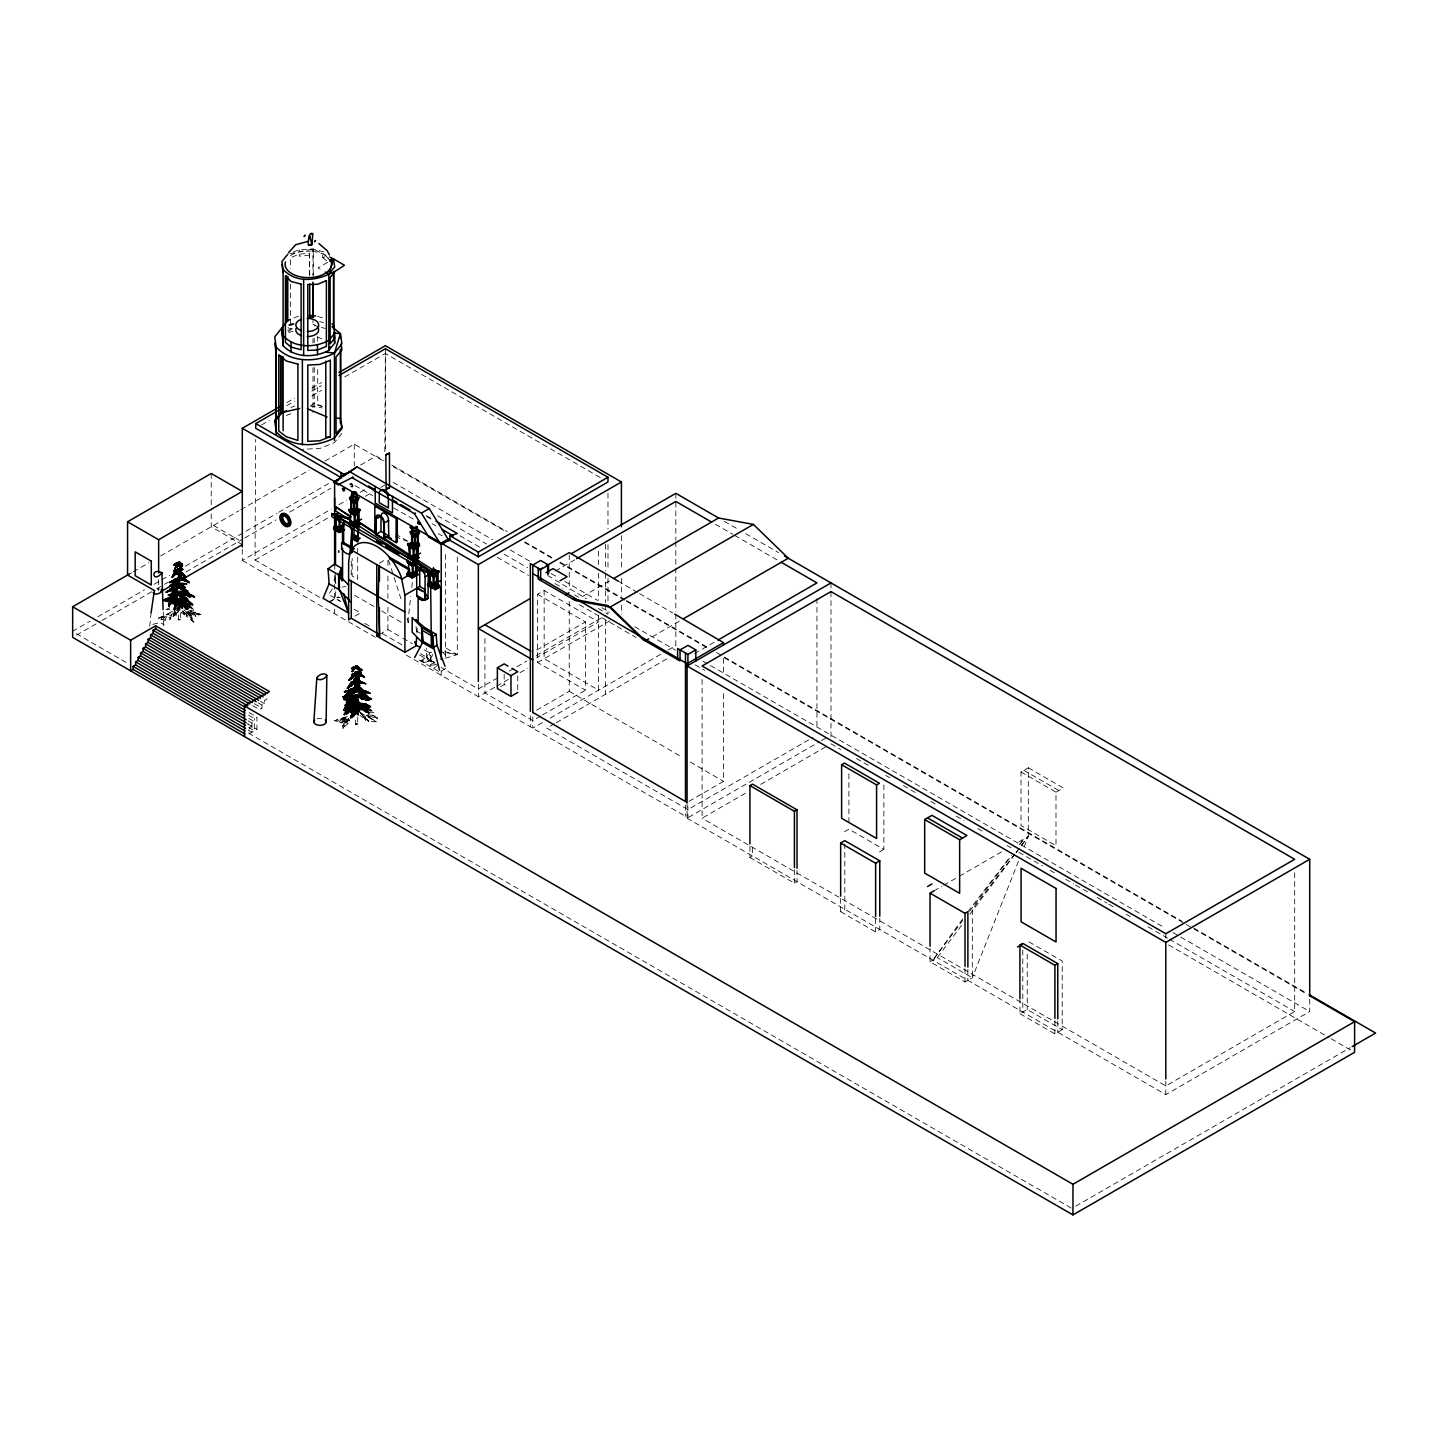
<?xml version="1.0" encoding="UTF-8"?>
<svg xmlns="http://www.w3.org/2000/svg" width="1448" height="1448" viewBox="0 0 1448 1448"><rect width="100%" height="100%" fill="white"/><g stroke="black" fill="none" stroke-linecap="round" stroke-linejoin="round"><path stroke-width="0.75" stroke-dasharray="5 3.75" d="M434.925 664.885L428.318 665.428L434.364 662.731L430.834 660.27L430.581 652.342M434.364 662.731L426.4 657.066L426.4 648.107M335.375 591.617L335.339 598.404L339.846 601.047M335.393 582.567L335.429 573.517M319.664 597.354L255.011 560.014L255.681 439.468M384.824 451.686L385.367 353.457L600.16 477.478M180.312 612.757L180.439 619.328L178.756 620.305L178.104 610.984M357.801 716.977L357.511 724.452L355.357 724.199L355.484 717.665M416.933 632.993L417.386 626.332M149.723 626.296L151.099 612.83M407.829 622.64L410.779 596.214M411.775 587.417L412.517 580.793M179.588 608.504L176.203 616.233L176.131 613.988L169.85 619.491L170.14 617.228L164.891 620.251L157.904 618.423L172.077 612.142L169.688 612.703M430.581 658.931L432.319 655.546L432.319 651.093M163.769 625.735L163.19 611.816M174.556 610.35L173.434 616.685L177.362 612.45M175.407 614.567L176.023 611.907L173.434 616.685L175.914 608.504M349.493 719.909L346.108 722.462L346.669 720.217L341.203 722.914L334.687 720.651L345.982 717.031L344.28 716.977M181.145 613.319L181.579 612.015L186.177 616.902L186.72 614.64L184.204 611.997M1018.433 861.361L972.314 977.78L965.02 981.979L930.032 961.798L930.032 948.512M1024.188 846.809L1028.315 836.419L1028.315 767.784L1021.021 772.001L1021.021 825.523L1055.99 845.722L1055.99 792.183L1021.021 772.001M173 616.739L175.298 611.11L170.321 615.69L157.904 618.423L169.036 614.115L167.027 614.187L172.366 611.237M169.85 619.491L172.294 613.88M164.891 620.251L166.611 616.504M347.176 716.525L343.61 718.48L347.176 717.828L342.959 728.416L348.425 718.787L348.932 722.462L342.959 728.416L342.669 726.063L344.986 721.43M346.108 722.462L348.154 718.823M177.923 619.816L180.439 619.328M355.357 724.199L357.946 723.71M341.203 722.914L343.357 719.276M332.226 589.01L328.66 594.531L340.751 601.517M443.034 652.939A9.303 5.412 -0.2 0 1 445.441 658.152L445.387 550.801M962.685 918.883L932.892 960.151L962.775 920.349M969.563 911.317L1011.663 855.261M1019.808 844.401L1023.881 838.971L1018.415 846.066M930.032 961.798L937.327 957.58L963.137 923.227M969.925 914.177L1014.74 854.501M1016.098 852.691L1028.315 836.419L1016.062 843.496M345.728 718.099L342.235 722.697L345.909 720.995M967.879 911.697L1010.215 856.709M1014.65 854.157L972.314 909.145L972.314 977.78L937.327 957.58M1016.025 852.383L1020.116 847.062M1021.492 845.288L1028.315 836.419M162.665 619.672L164.819 616.902M341.927 433.332L334.452 442.581L319.972 448.428L302.379 449.314M160.782 619.183L162.375 617.445M339.122 722.19L341.565 719.547M337.366 721.575L339.122 719.946M310.759 405.911L314.252 403.105L322.18 406.417M342.669 726.063L344.479 724.597M194.068 614.097L201 614.513L190.684 611.436L191.498 610.875M329.058 601.753L338.633 596.739M329.782 602.187L335.339 598.404A5.104 2.95 0 0 1 340.28 597.626M420.626 660.994L426.4 657.066M423.558 662.677L431.142 660.867L427.124 657.483L421.35 661.41L431.142 660.867L429.26 652.179M433.567 668.451L436.445 666.496M445.803 668.27L440.029 672.198L417.639 659.274M327.682 262.287L317.981 267.898L323.411 271.029M286.776 402.616L294.505 398.164M311.899 388.118L321.565 382.543M286.704 405.712L294.433 401.241M311.845 391.195L321.528 385.621M261.545 424.952L269.292 420.481M311.845 395.901L321.528 390.327M344.733 376.914L385.367 353.457M127.569 575.055L131.46 572.811M133.288 571.743L148.963 562.693M160.638 555.96L238.902 510.782M240.857 509.642L309.311 470.129M324.949 461.098L354.289 444.156L383.648 461.098M72.4 631.419L89.921 621.301M97.722 616.812L144.456 589.825M154.194 584.214L169.76 575.218M185.344 566.222L276.876 513.37M278.812 512.248L329.438 483.017M360.606 465.025L376.172 456.048L384.01 460.555M76.563 635.129L100.039 621.572M101.994 620.45L154.791 589.951M156.746 588.829L162.629 585.444M164.583 584.304L168.493 582.06M186.086 571.888L242.812 539.145M244.766 538.004L276.061 519.941M289.745 512.049L330.814 488.338M242.305 549.245L242.305 560.448L331.23 509.099M338.977 504.646L346.706 500.175M360.244 492.356L366.036 489.008M255.011 560.014L328.533 517.569M365.276 496.356L373.023 491.886M380.752 487.415L384.625 485.189M379.412 563.127L386.218 559.199M354.959 616.124L360.498 612.92L354.018 609.192M379.412 634.495L387.919 629.59L401.06 637.174M258.07 702.805L261.925 705.031L264.423 703.601L264.423 700.524L266.921 699.094L266.921 696.036M261.925 705.031L261.925 708.108L259.445 709.538L251.717 705.086M248.658 715.203L254.45 718.552L256.948 717.104L256.948 729.358L249.454 733.684L249.454 727.566L251.952 726.118L248.079 723.891M248.079 720.832L251.952 723.059L254.45 721.611L248.658 718.28M555.399 570.983L574.711 559.833M537.606 594.295L585.463 621.934L585.463 690.153L537.606 662.514L537.606 594.295L544.158 590.513L598.585 621.934L536.629 657.718M582.53 596.54L609.898 580.739M536.683 650.098L585.463 621.934M497.696 677.791L478.347 688.976L441.133 667.474M509.316 671.094L526.728 661.048M536.394 655.455L606.042 615.255M494.673 687.311L478.347 696.723L478.347 681.32M496.628 686.171L508.339 679.42M520.031 672.65L527.85 668.161M537.606 662.514L609.825 620.83M500.773 686.569L504.176 684.614L508.049 686.859M652.234 636.776L679.601 620.975M536.629 710.172L569.245 691.311L569.245 601.228M540.593 716.072L532.792 720.579L484.917 692.94L484.917 635.708M542.548 714.932L585.463 690.153M542.457 722.57L532.792 728.145L532.792 716.163M550.204 718.099L666.189 651.129M668.125 650.025L675.836 645.555M554.421 723.765L546.837 728.145L687.927 809.613L813.034 737.376M556.304 722.679L668.035 658.17M694.606 653.537L715.964 641.211M688.995 801.341L723.511 781.377L723.511 691.891M687.076 802.464L687.076 818.211L819.387 741.829M821.324 740.706L827.116 737.358M702.099 679.42L702.099 818.211L747.005 792.291M760.671 784.382L827.08 746.046M749.937 846.266L749.937 857.488L752.526 856.003L752.526 844.781M844.474 831.713L848.908 829.161L883.877 849.361L883.877 782.934M749.937 857.488L794.427 883.171L797.015 881.687L797.015 870.465M879.443 851.913L883.877 849.361M840.654 898.394L840.654 911.679L844.799 909.29L844.799 843.931M1055.99 792.183L1063.285 787.984L1028.315 767.784M933.942 890.9L941.761 886.393M943.716 885.253L957.4 877.361M959.354 876.221L1002.378 851.388M840.654 911.679L875.624 931.879L879.787 929.471L879.787 918.213M1019.935 998.197L1019.935 1013.69L1027.229 1009.491L1062.198 1029.673L1062.198 961.038L1027.229 940.856M1019.935 1013.69L1054.904 1033.89L1062.198 1029.673M1294.693 872.728L1294.693 1011.519L1165.803 1085.946L702.099 818.211M687.076 818.211L1165.803 1094.616L1309.716 1011.519L1309.716 998.088M1075.719 1206.184L1350.278 1047.664M152.818 624.378L160.04 622.459L163.932 624.703M167.135 609.029L169.959 607.671M293.455 251.97L299.157 249.671L312.967 248.984L325.547 252.368M309.709 275.156L309.401 253.165L299.157 254.196L290.414 257.726L290.414 268.749M328.424 258.215L322.723 253.509L322.723 257.635L325.547 256.495L330.397 260.495M293.908 318.035L299.157 315.917M288.369 325.185L292.514 323.519M293.908 323.357L287.772 325.836L294.071 324.515M287.772 330.416L293.455 328.117M288.387 331.375L290.433 330.56M290.957 407.485L294.759 405.947M286.306 415.558L292.514 413.042M343.991 720.398L346.543 719.403M345.982 717.031L334.687 720.651L347.049 718.679M445.387 658.243L457.297 654.605L457.297 556.123M288.695 332.388L293.057 331.375M289.872 253.816L312.967 248.984L326.035 255.301M157.361 589.209L159.588 588.938M342.054 587.092L345.891 586.567M165.742 609.699L169.85 609.228M309.709 255.138L299.446 256.187L299.157 254.196M368.914 712.887L374.815 712.525L370.272 709.81M313.275 275.247L313.275 250.957L299.446 251.662L299.157 249.671M310.469 405.983L322.252 407.938M193.435 612.251L194.955 612.341M190.684 611.436L201 614.513L190.159 612.812L191.806 615.979L184.602 612.214L185.525 614.079L182.394 611.128M364.751 717.629L365.892 720.163L360.534 712.814L368.86 721.502L376.082 721.774L366.742 715.312L368.498 715.475M188.855 610.368L195.245 611.11L190.448 606.549M438.853 651.546L457.297 654.605L443.722 646.767M444.5 651.709L457.297 654.605M190.322 613.59L193.869 622.097L186.72 614.64L187.082 617.138L193.869 622.097L186.919 612.052L193.037 614.242L187.86 611.219M369.095 716.235L377.602 718.317L372.046 714.389M312.352 251.011L323.248 253.943M317.637 316.478L323.574 318.071M319.266 326.814L312.967 325.13L312.967 320.533M321.366 327.393L325.547 328.515M321.89 406.345L317.691 405.223L317.691 367.756M319.61 321.492L323.574 322.741M288.043 327.737L291.645 329.112M395.232 536.556L407.304 541.299M366.199 715.203L368.769 716.253M317.166 336.877L323.121 339.357M374.815 716.344L371.665 715.041L377.602 718.317L367.647 714.063M365.892 720.163L360.534 712.814L376.082 721.774L366.742 715.312M724.38 521.352L737.919 529.172M745.666 533.66L778.59 552.647M715.421 524.285L732.833 534.348M734.769 535.47L777.377 560.068M1023.881 770.336L1058.85 790.536M391.829 465.079L507.234 531.706M524.828 541.86L552.213 557.679M560.05 562.186L624.595 599.454M626.55 600.594L708.706 648.016M716.525 652.541L722.389 655.926M724.344 657.048L1182.002 921.272M1193.731 928.041L1307.146 993.527M393.44 466.763L506.981 532.303M524.592 542.475L552.014 558.294M559.833 562.819L624.432 600.124M626.387 601.246L706.66 647.582M724.271 657.754L1184.301 923.353M1186.256 924.476L1192.12 927.878M1194.075 929.001L1307.616 994.559M393.168 482.365L492.664 539.796M510.221 549.932L529.733 561.191M551.181 573.589L557.028 576.974M564.847 581.462L598.006 600.612M702.986 661.229L1165.115 928.041M1172.934 932.548L1178.799 935.933M1180.754 937.073L1309.716 1011.519M547.67 575.435L586.404 598.784M601.897 607.726L609.644 612.196M634.803 626.731L675.474 650.188M437.531 515.723L486.51 543.995M504.139 554.186L527.651 567.761M555.073 583.598L562.91 588.123M574.675 594.911L578.585 597.173M598.187 608.468L607.979 614.133L607.979 605.174M695.167 664.831L704.832 670.406M830.989 743.801L840.763 749.449M856.42 758.481L870.121 766.39M885.778 775.422L889.687 777.685M903.371 785.594L917.073 793.504M930.774 801.414L936.639 804.798M956.205 816.093L964.042 820.618M977.726 828.528L983.608 831.912M1007.084 845.469L1010.994 847.732M1018.813 852.239L1042.307 865.795M1050.126 870.32L1055.99 873.705M1065.782 879.352L1073.601 883.877M1075.556 885L1089.258 892.909M1097.077 897.434L1106.869 903.081M1108.824 904.204L1114.688 907.588M1126.435 914.376L1130.345 916.638M1147.956 926.792L1153.821 930.195M1155.775 931.317L1167.522 938.105M1169.477 939.227L1294.693 1011.519M426.291 515.597L432.101 518.963M426.726 516.592L432.59 519.995M459.993 535.814L479.578 547.109M497.189 557.281L528.52 575.363M579.417 604.757L636.179 637.518M1168.627 944.929L1329.155 1037.619M1331.11 1038.741L1350.694 1050.035M432.101 523.669L435.975 525.896M355.013 485.605L372.607 495.596M393.729 507.958L415.178 520.176M438.237 533.66L442.274 535.814M395.612 534.185L407.359 540.955M354.579 595.291L373.964 606.495M381.711 610.966L404.969 624.396M416.59 631.111L420.481 633.337M213.471 525.461L238.721 540.032M242.305 544.683L211.227 526.746L211.227 508.99M424.264 649.736L429.875 652.976A9.303 5.412 -0.2 0 0 434.038 662.026M402.942 638.242L412.318 643.672M420.445 653.627L427.124 657.483M364.715 623.364L370.598 626.749M382.363 633.536L401.947 644.849M419.576 655.039L439.178 666.351M242.305 560.448L375.303 637.229M406.309 655.13L687.927 817.722L687.927 806.536M178.339 619.092L180.023 620.052M355.792 723.457L357.511 724.452M260.568 701.375L264.423 703.601M254.214 703.638L261.925 708.108M249.219 712.651L255.011 716M247.3 723.783L256.948 729.358M248.658 727.457L254.45 730.806L254.45 718.552M248.079 730.009L251.952 732.236L251.952 723.059M76.31 633.681L129.125 664.179M248.423 733.05L1071.828 1208.428M618.061 581.046L637.591 592.449M639.545 593.59L672.741 612.975M569.245 691.311L682.515 757.431M690.316 761.992L723.511 781.377M187.407 611.925L196.041 616.377L193.398 613.319M359.991 715.384L363.122 717.683M197.109 613.898L198.955 615.273M187.118 612.233L191.806 615.979M322.723 257.635L327.574 261.636M358.127 710.914L362.543 714.769L362.018 713.484M183.987 609.735L188.421 614.043M186.919 612.052L191.625 616.721M190.376 617.047L192.747 619.4M360.534 712.814L368.86 721.502L365.041 716.289M191.788 613.065L193.435 615.237M348.425 718.787L349.783 721.122M333.963 579.671L335.809 583.472L335.085 572.738M182.955 610.676L184.439 615.038M388.607 560.358L393.422 575.309M394.109 577.444L401.657 600.956M407.141 618.061L409.205 624.468M346.959 721.375L347.375 724.018M313.275 250.957L312.967 248.984L312.967 275.808M416.047 626.314L416.608 632.993M334.524 564.141L334.941 570.584M1165.803 933.725L1165.803 938.195M1165.803 1081.185L1165.803 1094.616M1057.764 1021.166L1057.764 1032.243M1054.904 1020.605L1054.904 1033.89M1027.229 954.141L1027.229 1009.491M1022.795 950.051L1022.795 1012.043M967.879 969.273L967.879 980.332M965.02 968.712L965.02 981.979M875.624 918.593L875.624 931.879M848.908 773.811L848.908 824.726M830.989 582.911L830.989 589.626M830.989 591.87L830.989 737.086M816.944 598.585L816.944 728.416M794.427 869.705L794.427 883.171M723.511 658.333L723.511 674.008M685.501 805.124L685.501 816.31M675.836 493.334L675.836 540.339M675.836 541.733L675.836 611.979M675.836 614.224L675.836 646.948M621.409 535.742L621.409 569.336M621.409 578.295L621.409 596.214M621.409 605.174L621.409 614.133M607.979 493.189L607.979 529.027M607.979 544.701L607.979 569.336M607.979 578.295L607.979 602.929M605.608 544.231L605.608 571.091M605.608 573.336L605.608 602.44M605.608 604.667L605.608 611.382M605.608 620.341L605.608 694.207M598.585 551.199L598.585 564.467M598.585 573.299L598.585 599.834M598.585 615.309L598.585 690.153L544.158 658.731L544.158 590.513M569.245 554.765L569.245 590.169M530.348 715.746L530.348 726.751M517.769 675.872L517.769 690.388M504.176 674.243L504.176 684.614M441.206 670.804L441.206 675.275M387.919 560.448L387.919 567.145M387.919 576.069L387.919 598.368M387.919 607.273L387.919 629.59M385.367 347.936L385.367 450.98M357.674 548.539L357.674 555.109M357.674 557.299L357.674 579.236L352.19 576.069L352.19 558.53M354.289 444.156L354.289 466.021M351.267 561.118L351.267 576.503M334.615 575.652L334.615 600.286M334.615 609.246L334.615 613.735M317.691 336.913L317.691 341.312M314.252 338.325L314.252 342.796M314.252 367.376L314.252 408.246M312.967 338.561L312.967 343.031M312.967 367.647L312.967 412.427M309.401 253.165L309.401 275.392M290.414 284.17L290.414 324.768M211.227 473.478L211.227 506.764M158.647 579.671L158.647 590.766M316.931 718.787A6.136 3.548 0 0 1 321.583 718.443M429.875 652.976A9.303 5.358 -0.4 0 1 431.794 652.107M290.523 255.59A23.24 13.412 0 0 1 300.37 251.608M312.949 324.262A11.439 6.606 0 0 1 315.32 325.311"/><path stroke-width="1.5" d="M431.377 646.333L430.653 586.422M335.465 564.485L335.592 528.285M351.936 529.461L351.864 552.684L351.991 527.995L349.855 553.842A9.702 5.611 60 0 1 341.637 549.082L341.637 542.765L342.778 542.095L351.285 547.018L351.285 552.955M170.321 600.594L168.674 606.205L172.004 597.716L179.19 591.617L176.565 594.784L176.982 597.137L179.48 591.852L172.475 594.114L178.231 592.413L176.71 598.277L179.1 591.291L172.222 595.562L173.814 595.146M178.738 581.082L176.421 584.956L176.167 583.689L173.941 586.078L169.923 586.078L175.986 582.82L179.19 577.137L173.869 582.368L179.045 577.064L179.19 582.277L178.756 577.897M425.151 576.811L424.879 600.232L422.363 600.377A7.892 4.561 60 0 1 419.449 598.694L416.789 595.436L416.626 571.888A6.027 3.475 60 0 1 420.897 569.444A6.027 3.475 60 0 1 425.151 576.811L428.3 574.983A6.027 3.475 60 0 0 427.051 570.802M428.011 598.332L424.789 599.961L420.011 598.893A9.702 5.611 60 0 1 417.893 596.992L416.626 595.399L424.861 600.16L424.952 592.304L428.011 598.332L424.861 600.16L428.011 598.332L428.3 574.983M346.597 711.855L346.561 714.244L348.154 712.977L348.244 709.665L352.624 706.027M326.126 721.846L326.832 675.347C324.587 672.053 317.908 674.822 316.804 678.225L313.854 721.846M347.918 707.113L347.936 704.995M346.706 704.868L344.027 710.298L348.805 702.171L356.642 696.814L357.873 703.565L359.195 704.325L356.642 696.814L353.565 699.728L353.529 702.099L356.642 696.814L350.108 698.624L355.611 697.538M181.489 563.996L182.538 564.738L179.19 562.874L182.448 564.648L180.167 563.326C185.797 566.439 174.737 560.394 181.579 564.43C178.611 557.643 178.231 569.028 179.19 563.073L176.041 565.263L179.19 563.073L177 567.182L177.887 564.847M343.158 525.063L339.158 527.362L339.14 532.502L343.031 530.24M354.253 522.692L350.507 520.52L349.583 521.425L349.583 523.886L354.217 526.583L359.176 523.724L359.176 521.244L358.253 520.375L354.253 522.692L354.199 527.072L331.791 513.642L331.791 516.628L433.043 575.399L438.943 571.996L438.943 570.765L433.043 573.915L427.613 570.965L427.613 572.213L433.043 575.399L433.097 570.059L384.462 538.475M352.19 538.801L357.674 541.95L358.434 536.357M378.96 565.933L378.254 596.594L379.738 637.735M412.354 573.661L408.608 571.508L407.666 572.394L412.318 575.073L417.277 572.213L416.354 571.363L412.354 573.661L412.3 578.042L406.816 574.892L406.816 573.643L412.3 576.811L418.146 574.675L417.277 572.937M413.132 556.684L409.386 554.512L408.445 555.399L413.096 558.095L418.056 555.217L417.114 554.367L413.132 556.684L413.096 559.326L408.445 556.647M433.151 584.196L429.404 582.042L428.481 582.929L433.115 585.607L438.074 582.748L437.151 581.897L433.151 584.196L433.097 588.594L427.613 585.426L427.613 584.178L431.504 581.933M183.19 591.743L183.244 589.734M349.366 703.058L350.036 704.995L353.565 699.728L349.366 703.058L349.294 705.972L344.027 710.298L354.434 698.714L354.362 700.85M356.733 681.936L359.882 685.556L356.642 681.085L354.561 685.881L356.642 681.302L361.566 693.085L360.045 691.112M183.027 583.417L179.19 583.852L179.009 588.286L178.122 587.598L175.661 592.594L175.606 589.752L179.443 583.399L186.629 583.942L179.19 583.852L173.579 587.074L172.348 589.119L176.584 586.874L171.389 596.449L172.873 588.992M355.122 688.615L352.063 691.511L350.995 695.547L354.688 690.334L351.303 693.176M177.67 585.481L177.796 582.711M355.231 668.705L356.642 665.772L353.62 667.944L352.226 671.601L355.285 667.564M179.335 582.005L178.484 580.63L179.299 583.019L179.19 578.82L176.185 590.893L175.552 586.712M354.923 676.017L355.375 674.822L352.389 677.954L352.461 676.831C361.131 669.881 352.244 676.85 356.118 674.261M357.004 666.985L360.299 669.664L360.679 672.976L358.941 669.7C352.715 660.324 361.204 674.243 357.403 666.967M176.891 584.811L178.086 585.843L178.321 581.517L176.185 590.893L175.914 584.413L173.995 585.227L178.738 579.562M177.579 583.019L177.778 579.616M181.579 604.341L181.471 606.115L179.19 599.164L189.181 604.974L179.19 599.164L181.579 604.341L186.321 608.993L179.19 599.164M416.644 637.337L416.065 645.826L414.707 641.554M356.642 688.216L359.828 690.841C364.444 698.968 356.045 692.524 356.642 688.216L363.321 693.248M356.733 678.551L356.932 675.782L356.298 679.745L356.733 678.551L357.004 680.94L359.557 682.786L356.642 673.754L355.194 677.32L356.841 673.754L359.231 678.641L357.113 675.094M176.421 584.956L176.692 581.553M340.515 579.037L341.402 568.123L334.524 564.141L328.081 568.774L329.076 583.852L323.103 598.314L329.058 601.753M312.858 233.418L311.899 244.73L308.315 245.255C308.044 230.123 313.112 233.237 311.881 234.576M182.52 599.979L179.19 599.997L177.778 610.694M356.642 673.754L357.004 680.94L356.932 675.782L356.298 679.745M174.321 575.634L174.448 574.458M173.941 586.078L174.176 583.797M151.099 612.83L154.321 590.712M181.072 598.386L180.91 599.943L179.371 593.626L187.625 599.164L179.19 593.698L181.072 598.386L185.018 602.658L179.19 593.698M334.615 507.108L334.615 497.949M180.747 589.662L180.964 587.616M178.647 570.385C171.081 572.865 185.579 566.403 175.244 573.39L172.24 577.372L173.977 574.331M385.82 454.835L389.494 453.079L389.494 487.777L386.145 489.714L385.82 454.835L389.494 453.079M179.045 575.761L179.371 573.046L178.575 576.919L179.045 575.761L179.244 578.114L181.652 580.014L179.19 571.055L177.597 574.512L179.371 571.055L181.525 575.924L179.57 572.394M179.19 571.055L179.244 578.114L179.371 573.046L178.575 576.919M350.144 484.465C351.267 481.152 354.452 488.302 351.068 486.401M356.642 696.814L353.439 704.47L351.484 705.393L353.493 700.687L352.317 701.158L356.642 696.814L354.561 708.072M175.244 573.39L175.461 574.494L177.489 571.58L177.308 572.937C183.118 566.023 172.077 574.675 172.24 577.372L177.977 571.019L177.796 572.231M172.366 588.431L170.955 590.893L166.267 592.069L174.828 588.051M179.19 562.023L173.905 564.991L176.348 563.326M356.154 706.515L354.145 715.439M355.213 699.601L355.466 697.827M176.728 596.522L171.95 600.956L172.222 599.164L168.276 601.644L163.208 600.323L171.516 596.739L179.19 591.399L172.421 597.952L163.208 600.323L171.516 596.739L170.267 596.757M181.796 574.91L180.312 574.367L179.19 570.421L186.104 577.263L181.796 574.91L181.054 572.304M161.959 572.793C152.692 584.503 149.922 566.693 161.959 572.793L163.063 609.662M179.407 609.337L180.204 604.449M178.086 585.843L178.321 581.517M358.688 683.999L357.24 683.166L361.566 693.085L357.366 687.601L356.642 681.085L353.728 693.031L357.439 691.221L357.982 688.144L361.602 688.596L357.819 687.981L359.014 689.121L358.706 684.705M358.579 687.474L360.009 687.872L356.642 681.302L357.366 687.601L355.973 689.212L356.968 684.053L358.869 686.913M356.461 705.285L357.385 700.85M358.054 669.736L358.253 668.777M172.873 598.513L173.253 601.391L168.674 606.205L172.873 598.513L176.565 594.784L173.905 600.341L172.873 598.513L177.253 593.698L177.597 595.816M356.371 712.344L357.439 707.42M356.642 679.402C358.941 679.148 350.434 679.764 358.977 679.546L354.235 679.184L356.534 679.04M350.47 717.466L354.778 707.149L351.52 710.443M326.832 675.347C325.728 678.75 319.031 681.519 316.804 678.225M178.285 571.544L178.538 570.548M358.507 667.691L355.81 666.695L356.679 666.406L354.235 668.686L356.642 666.189C361.113 667.492 352.117 665.428 351.52 668.795L356.642 666.189L357.873 666.786M352.769 709.936L353.403 707.547M355.394 513.28L354.959 523.144M358.869 527.38L357.728 537.642L353.982 535.489L353.982 527.217M414.255 547.272L413.838 557.136M434.291 574.802L433.857 584.666M175.136 584.739L174.285 587.761L175.986 586.35M352.823 714.823L352.063 717.502L356.588 712.995L355.647 710.117L350.923 718.009M353.24 684.325L356.642 679.836L350.76 682.66L356.642 679.836L351.303 686.099L353.783 682.424M175.298 578.947L179.19 578.186L176.131 580.648L172.62 581.806L179.19 578.186L175.298 578.947L169.651 582.512L173.887 581.318L174.538 580.159L169.651 582.512L176.584 578.874M351.176 678.949L351.52 677.791M357.059 668.542L357.348 667.564M356.751 682.135L353.728 693.031L357.276 687.474M330.017 346.506L328.841 350.326C314.65 358 294.65 358.108 283.12 345.656L281.908 327.773L283.12 335.755C294.65 348.208 314.65 348.081 328.841 340.407L334.723 333.149L333.511 325.167L332.026 323.936M334.452 440.337L334.452 353.041L340.389 333.637L331.954 326.669M352.461 676.831L348.95 680.415L356.642 673.954L348.95 680.415L351.249 677.61M172.656 586.078L173.289 584.268M176.24 565.245L174.973 568.847L177.814 564.449M350.706 717.538L352.896 711.402L350.633 712.434L352.986 707.221L351.629 707.746M355.973 689.212L356.968 684.053L357.783 691.293L358.615 689.248M174.556 610.35L179.19 599.997L182.43 600.341M178.864 563.725L180.982 563.634L179.19 562.874M348.624 599.635L338.651 589.499L338.651 574.874L341.402 568.123L341.837 580.775M174.339 598.748L176.222 594.277M171.95 600.956L173.923 596.504M355.249 690.352L353.855 693.52L353.366 692.47M171.57 586.078L172.095 584.901M171.009 600.25L168.312 601.572L169.669 598.658M177.489 571.58L175.461 574.494M173.543 599.707L175.226 596.142M355.52 675.383L355.973 674.424M173.905 600.341L176.565 594.784M177.869 565.969L179.462 564.068L179.244 566.693L180.059 566.023L179.244 562.439L180.692 565.896L180.077 569.516L181.851 566.548L180.855 564.141M357.294 689.773L357.982 688.415M414.671 657.555L423.16 641.374L422.255 630.369L432.825 636.468L433.73 647.473L439.504 670.134M350.235 689.556L348.353 691.637L344.461 691.8L353.764 688.958L352.226 690.569L349.33 691.257L350.235 689.556L354.688 688.615M176.873 610.314L178.593 607.146L179.661 609.988M177.742 581.263L179.19 578.82L174.882 581.824L176.095 581.444M344.045 714.534L347.52 708.687L352.642 705.321L347.502 706.896L350.633 704.778L348.914 704.742L352.461 703.583M353.403 668.451L352.896 669.266L354.362 668.18M350.217 497.424L350.995 501.135L354.217 502.999L357.457 501.135L358.235 497.424M410.852 531.434L411.63 535.145L414.87 537.009L418.87 533.914L418.87 532.665L414.87 534.982L410.852 532.665M177.362 563.544L178.321 562.421M175.407 589.608L176.095 588.558M351.049 682.678L347.339 688.325L352.045 685.176L352.244 683.818L347.339 688.325L353.819 681.718M349.819 704.325L352.045 700.941M350.036 704.995L353.565 699.728M348.769 711.113L351.321 707.294M355.231 667.148L352.226 671.601L356.642 665.772L353.62 667.944M353.095 708.633L355.013 705.828M353.095 705.936L348.244 709.665L349.04 711.873L352.081 707.42M175.389 574.114L176.674 572.25M445.387 541.842L443.034 544.176L440.21 543.706L428.861 537.154L414.418 513.642L352.099 477.659L353.095 477.08L338.108 484.754L333.601 482.166L357.023 466.853L429.26 508.556L448.066 539.163L478.347 556.81L607.979 481.985L607.979 477.279L385.367 348.751L338.941 375.557M168.312 601.572L176.041 594.277L169.416 598.187L172.004 597.716M349.583 509.443L350.507 513.135L354.253 515.307L358.253 512.99L359.176 509.262M418.056 545.733L417.114 555.236L413.132 557.552L409.386 555.38L408.445 543.434M428.481 570.946L429.404 574.657L433.151 576.811L438.074 573.245L433.441 570.566M166.665 601.228L168.33 599.001M344.334 714.841L348.244 709.665M288.496 252.712L295.736 244.712L308.334 241.291M287.772 254.269L281.908 261.527L283.12 269.509L283.12 345.656M334.723 271.826L330.126 277.509L330.126 343.846L334.723 338.144L333.746 332.316M334.723 333.149L334.723 343.067L328.841 350.326L328.841 274.179L333.511 258.921L329.782 257.111M274.686 421.766L282.161 412.517L286.306 410.852M290.414 319.447L287.772 320.497L274.686 336.95L276.224 347.104C290.921 362.959 316.388 362.815 334.452 353.041L341.927 343.791L340.389 333.637L333.891 332.968M349.04 711.873L352.335 707.873M175.95 570.765L179.19 569.154L174.013 570.548L179.19 569.154L174.032 571.58L175.045 570.747M171.859 594.114L174.013 591.617M165.289 600.866L166.52 599.472M350.217 509.406L350.995 508.519L354.217 510.384L357.457 508.519L358.235 509.406L358.235 511.868L354.217 514.185L350.217 511.868L350.217 509.406L354.217 511.705L358.235 509.406M418.87 544.647L414.87 546.964L410.852 544.647L410.852 543.398L411.63 542.529L414.87 544.394L418.092 542.529L418.87 543.398L418.87 545.878L413.132 549.299L413.132 557.552M353.384 674.279L356.642 672.705L351.466 675.076L352.516 674.243M352.425 677.574L353.964 675.872M174.466 607.617L177.543 604.25M352.389 677.954L354.814 675.311M173.995 585.227L176.493 582.585M352.244 703.601L355.05 700.651M175.371 567.707L176.403 566.62M351.665 698.443L350.289 699.873L356.914 695.076L343.067 696.778L344.172 699.637L347.719 699.022L346.235 700.38L355.593 695.529M356.661 705.882L350.959 711.819L353.439 704.47L350.959 711.819L355.828 703.312L358.127 707.71L357.873 703.565M182.376 600.395L179.19 599.997L174.393 604.938L175.733 604.377L173.688 609.59L175.914 608.504M352.66 670.442L353.728 669.356M174.683 580.901L176.167 579.471M339.14 532.502L333.655 529.335L333.619 527.344L335.447 525.95L339.158 528.23L343.158 525.932M353.059 537.986L353.982 534.62L357.728 536.774M355.466 683.112L356.534 682.117M346.633 695.257L348.334 693.737M348.678 694.533L352.063 691.511L344.57 695.999L351.086 693.664M354.869 686.605L356.172 685.447M364.625 694.388L368.534 697.827L359.538 689.411L364.009 692.343L363.032 690.406L369.964 693.212L359.104 688.94L369.964 693.212L364.842 692.832L361.113 689.755L368.534 697.827L361.348 694.714M171.624 596.142L174.068 593.988M172.62 601.427L179.19 600.848L172.746 603.707L179.027 601.192M356.733 666.424L357.747 666.786M168.529 604.305L169.868 603.146M174.303 603.074L176.385 601.318L172.131 602.06M176.095 564.159L177.923 562.675M172.475 590.983L175.751 588.377M175.136 572.847L174.176 572.883L176.801 570.91M333.619 527.344L339.103 530.511L341.493 528.647L339.14 530.022L334.506 526.837M358.941 510.637L359.176 521.968L354.199 525.841L358.09 524.411M412.3 576.811L417.277 573.444L412.318 576.304L407.666 573.625M427.613 584.178L433.097 587.345L438.074 583.996L433.115 586.856L428.481 584.178M355.031 684.108L356.443 683.004M356.335 699.131L357.728 698.063L358.416 701.104L356.624 701.429L359.014 702.063L357.149 702.244M429.875 536.574L428.861 537.154M348.805 702.171L346.452 702.37L351.556 698.678M175.878 602.44L177.688 601.083M348.497 686.551L350.615 684.995M175.896 566.204L177.362 565.136M353.258 668.922L354.76 667.854M178.249 578.567L179.48 578.404M344.334 708.38L345.746 707.366M174.701 586.259L175.95 585.39M348.95 699.42L353.185 696.434M357.023 466.853L343.592 476.157L343.592 474.13L255.753 423.594L255.753 428.3L341.33 477.695L341.475 472.917M354.434 679.764L356.28 679.221M346.235 700.38L350.507 697.447M432.825 636.468L436.101 634.26L425.531 628.142M436.101 634.26L436.988 645.247L433.73 647.473L423.16 641.374M176.801 563.037L173.905 564.991L178.068 562.494L175.787 563.706L176.873 562.982M344.172 699.637L347.049 697.701M177.29 564.087L179.733 563.435L176.24 564.467L179.19 563.29L177.036 564.014M352.57 676.27L354.543 674.551M171.534 587.924L176.294 586.549L166.267 592.069L176.294 586.549L171.534 587.924L172.764 587.635M180.946 569.336L179.57 568.865M352.117 668.686L356.642 666.189M357.33 666.605L360.679 672.976L357.584 668.053L357.258 669.157C354.145 664.614 360.244 668.705 356.642 666.605L361.946 670.008L360.425 669.519M357.185 671.818L358.579 672.524L356.642 671.854L359.05 675.438L360.534 676.017L356.642 671.854L364.299 677.031L360.443 675.637M175.389 571.906L177.416 571.254L173.09 574.693L174.267 574.204M169.416 598.187L176.041 594.277M329.619 261.165L333.511 258.921L344.389 265.201C327.339 278.016 300.044 287.356 283.12 269.509M242.305 547L242.305 428.3L280.984 405.965M338.977 372.498L385.367 345.71L621.409 481.985L621.409 526.782M255.753 423.594L280.894 409.06M127.569 521.787L211.227 473.478L242.305 491.415L158.647 539.724L127.569 521.787L127.569 575.055L154.755 590.748M1309.571 995.681L1354.604 1021.673L1354.604 1052.298L1072.968 1214.908L72.653 637.373L72.653 606.748L129.379 574.005M333.601 482.166L341.33 477.695L341.33 472.989M338.108 484.754L339.122 484.175M160.583 591.87L174.213 584.015M178.104 581.752L242.305 544.683M349.511 497.424L354.217 500.139L358.941 497.424L358.941 498.655L354.217 501.388L349.511 498.655L352.642 495.614M349.511 498.655L352.642 496.845M358.235 498.655L354.217 500.972L350.217 498.655M358.235 499.904L354.217 502.221L350.217 499.904M334.506 514.855L337.818 512.954M334.488 515.361L337.8 513.443M379.195 493.478A6.516 3.765 60 0 1 383.792 490.818A6.516 3.765 60 0 1 388.408 498.8L388.408 507.976L379.195 502.655L379.34 493.388M72.653 606.748L130.628 640.233L155.606 625.808L269.418 691.529L244.459 705.936L244.459 736.561M339.864 519.579L334.506 517.334L335.447 518.565M358.235 510.637L354.217 512.954L350.217 510.637M359.176 510.492L354.217 513.37L349.511 510.637L349.511 511.868L354.217 514.601L354.253 523.561L350.507 521.407L350.507 513.135M360.045 510.492L354.199 513.859L348.715 510.691L348.715 509.461L354.199 512.628L360.045 509.244L360.045 510.492L356.389 508.375M263.065 696.868L153.108 633.373L153.108 630.314L155.606 628.866L267.5 693.465M359.176 511.741L354.217 514.601L354.217 499.741M354.959 515.56L357.547 514.058M334.506 528.067L333.619 528.592L339.103 531.742L342.76 530.167L340.714 529.027M258.649 700.253L150.61 637.88L150.61 634.821L153.108 633.373M339.864 526.294L342.452 524.809M375.991 529.678L374.833 530.33L374.833 506.13L375.991 505.479M342.778 542.095L343.628 524.429A6.027 3.439 59.5 0 1 343.755 523.253M342.434 526.873L339.14 528.773L334.488 526.095L335.411 525.208L339.158 527.362M252.296 702.533L148.112 642.387L148.112 639.328L150.61 637.88M339.158 529.516L342.181 527.778M354.959 521.624L357.547 520.122L357.584 513.28M341.873 529.678L339.14 531.253L333.655 528.086M247.861 705.918L145.615 646.894L145.615 643.817L148.112 642.387M358.525 520.918L361.674 519.108M354.253 523.561L358.253 521.262L358.253 512.99M340.859 531.796L344.678 529.588M359.176 521.244L354.217 524.104L349.583 521.425M245.364 710.425L143.117 651.401L143.117 648.324L145.615 646.894M358.09 524.828L354.199 527.072L349.583 523.886M355.937 527.108L359.756 524.918M244.803 716.036L140.619 655.89L140.619 652.831L143.117 651.401M381.458 514.511A5.05 2.914 60 0 1 384.897 513.443A5.05 2.914 60 0 1 388.354 518.493L388.806 535.959L383.955 538.765L376.154 534.258L376.154 518.837L381.24 516.158M246.16 722.769L138.121 660.397L138.121 657.338L140.619 655.89M245.581 728.398L135.623 664.904L135.623 661.845L138.121 660.397M245.02 734.009L133.125 669.41L133.125 666.351L135.623 664.904M376.154 518.837L376.589 517.316A5.05 2.914 60 0 1 380.028 516.248A5.05 2.914 60 0 1 383.485 521.298L383.684 523.181L388.806 520.52M133.125 669.41L130.628 670.858L130.628 640.233M341.637 549.082L342.778 548.43M374.833 506.13L396.137 518.438L397.295 517.769L397.295 541.968L396.137 542.638L384.516 535.923M376.154 534.258L381.005 531.452L388.806 535.959M414.418 513.642L415.413 513.063M354.308 548.647L351.665 550.168L401.874 579.146L409.44 574.784M349.149 471.396L421.386 513.099L429.26 508.556M419.594 531.434L414.87 534.149L410.146 531.434L410.146 532.665L414.87 535.398L419.594 532.665M418.87 533.914L414.87 536.212L410.852 533.914M407.594 544.683L413.06 547.851L418.906 544.466L418.906 543.235L413.06 546.602L407.594 543.452L407.594 544.683L411.485 542.439M411.757 542.765L408.445 544.665L413.096 547.344L418.056 544.484M418.092 543.398L414.87 545.263L411.63 543.398L411.63 535.145M419.594 544.647L413.132 549.299L409.386 547.127M419.594 545.878L414.87 548.611L414.87 533.751M413.838 549.552L416.409 548.05M413.838 555.616L416.409 554.113L416.463 547.254M417.404 554.91L420.553 553.1M413.096 559.326L417.676 556.249M448.066 539.163L440.21 543.706L421.386 513.099M413.096 560.575L418.056 557.697L418.092 535.145M413.06 561.064L418.906 557.697L418.056 555.942L413.06 561.064L407.594 557.896L407.594 556.666L413.06 559.833L418.906 557.697M415.63 563.67L412.318 565.571L407.666 562.892L407.666 560.412M416.354 563.96L412.354 566.277L407.666 562.892M416.626 571.888L419.775 570.078A6.027 3.475 60 0 1 420.354 567.942M408.608 564.105L408.608 572.376L412.354 574.53L416.354 572.231L416.354 565.824M412.3 578.042L418.146 574.675M433.441 569.336L428.481 572.195L433.115 574.874L438.074 572.014L433.441 569.336L433.459 567.598M379.412 607.744L379.412 634.495L351.267 618.242L348.624 619.78L348.624 562.639L349.583 554.783L352.389 548.575A39.802 22.987 60 0 1 401.15 576.72L404.915 595.146L404.915 652.27L416.789 645.428L420.517 647.582M438.074 573.245L433.115 576.123L428.481 573.426M433.857 577.064L436.445 575.58L436.445 581.644L433.857 583.128M441.206 659.6L441.206 543.127L449.984 540.448L449.984 535.742L478.347 552.104L607.979 477.279M404.915 595.146L416.282 588.576M425.495 589.77L419.775 586.476L416.626 588.304L423.16 591.562M429.404 574.657L429.404 582.911L433.151 585.082L437.151 582.766L437.151 574.512M437.423 582.44L440.572 580.612M433.097 588.594L438.943 585.209L438.074 583.472M434.834 588.63L438.654 586.422M433.224 586.965L435.015 589.698L439.414 587.164L433.604 587.128M336.551 482.709L478.347 564.575L621.409 481.985M376.77 564.666L376.77 636.016L379.412 634.495M538.547 570.295L542.385 568.087M546.222 565.86L569.245 552.557L618.061 581.046M530.348 711.348L530.348 563.616L540.647 569.571L548.521 565.028L548.521 573.752M571.562 553.552L675.836 493.334L718.57 518.004L753.413 524.411L788.273 558.24L683.51 618.73M545.968 572.648L552.991 568.593L567.073 576.72L560.05 580.775M576.648 558.711L675.836 501.442L711.547 522.058M348.859 700.561L353.222 699.167L344.733 705.647L347.375 704.597M529.787 598.802L478.347 628.504L532.792 659.926M565.516 594.82L569.028 592.793M613.807 578.476L718.57 518.004M517.769 692.452L510.981 696.379L497.388 688.542L497.388 667.799L504.176 663.89L508.049 666.116M538.222 568.159L538.222 579.073L575.508 600.594L610.368 607.002L753.413 524.411M497.388 667.799L510.981 675.655L517.769 671.727L511.94 668.361M648.722 638.803L645.211 640.831L610.368 607.002M677.628 659.546L677.628 648.487L687.927 654.424L695.8 649.899L695.8 660.958M717.9 640.088L816.944 582.911L781.25 562.295M532.792 712.398L687.076 802.464L687.076 663.691L723.511 642.622L674.696 614.115M830.989 582.911L687.076 665.99L1165.803 942.395L1309.716 859.298L1309.716 995.862M749.937 844.021L749.937 785.631L752.526 784.146L797.015 809.83L797.015 868.221M841.614 764.743L844.474 763.078L879.443 783.278L876.583 784.925L841.614 764.743L841.614 818.265L876.583 838.464L876.583 784.925M749.937 785.631L794.427 811.314L797.015 809.83M840.654 896.185L840.654 843.044L844.799 840.654L879.787 860.836L879.787 916.186M924.675 819.55L931.969 815.351L966.938 835.532L959.644 839.75L924.675 819.55L924.675 873.09L959.644 893.289L959.644 839.75M840.654 843.044L875.624 863.243L879.787 860.836M927.535 886.538L931.969 883.986M930.032 946.304L930.032 893.163L933.942 890.9M930.032 893.163L965.02 913.344L967.879 911.697L967.879 967.047M1019.935 998.197L1019.935 945.055L1022.795 943.408L1057.764 963.608L1057.764 1018.958M1017.473 947.028L1021.908 944.476M1019.935 945.055L1054.904 965.255L1057.764 963.608M244.459 705.936L1072.968 1184.283L1354.604 1021.673M1352.233 1046.542L1375.6 1033.058L1309.119 994.667M354.018 679.619L355.394 678.822M173.108 602.821L175.027 601.735L173.199 601.988M435.015 589.698L440.59 586.639L440.59 655.872M350.054 684.18L352.805 682.75M349.33 691.257L353.764 688.958M353.584 668.252L355.285 667.383M174.176 572.883L177.416 571.254M343.81 698.732L346.235 697.52M353.131 675.383L354.869 674.967L350.507 677.863L351.484 677.519M346.452 702.37L353.222 699.167M177.452 578.458L178.502 577.951M172.964 587.761L169.832 589.209L176.294 586.549M364.733 698.624L366.579 700.072L356.498 695.275L368.335 700.307L371.43 698.841L360.534 695.583L354.452 695.728M346.687 708.036L352.642 705.321L344.57 710.697L346.706 710.045M175.027 581.191L176.258 580.648M343.52 697.954L345.113 697.248M387.503 488.03L389.494 487.777M180.982 563.634L181.869 564.34M171.823 603.092L175.027 601.735M171.425 581.39L173.145 580.666M351.9 676.198L354.869 674.967M187.534 592.594L186.593 592.811M174.339 570.621L179.19 569.154M169.633 599.744L171.498 598.983M352.172 674.153L356.642 672.705M175.661 594.151L170.665 595.526L173.09 595.327M351.502 688.958L354.181 688.596L344.461 691.8L355.9 688.343M350.38 690.551L353.421 689.357L344.57 695.999L352.136 688.85L355.14 687.728M176.656 579.146L177.905 578.675M339.103 530.511L342.995 529.081M343.031 529.823L339.14 531.253L342.434 529.986M433.097 587.345L438.943 585.209M173.543 586.965L175.208 585.988M351.303 689.067L348.968 689.9L354.181 688.596L350.796 689.013M178.466 599.526L171.751 601.336L179.769 599.255L175.642 598.169L179.19 599.581L173.832 599.146M361.819 703.981L366.435 704.162L356.642 703.113L364.208 708.036L367.14 707.909L361.638 704.036L356.642 703.113L362.941 703.601M346.289 703.945L348.081 703.384M179.19 563.29L178.05 563.761M343.592 474.13L348.932 472.501M242.305 428.3L334.615 481.587L338.126 480.501M449.984 535.742L457.297 533.498L435.975 521.189M176.565 592.666L177.923 592.268M173.796 579.888L175.498 579.453M355.52 524.918L354.308 525.117M180.457 586.331L182.9 586.585M177.977 569.046L182.828 569.498L177.163 569.136L180.439 569.281M176.439 593.01L168.294 595.001L172.529 595.49M358.543 672.324L354.977 671.908L361.24 672.723L357.547 671.981L364.299 677.031L358.851 673.284M175.335 570.584L177.253 570.132M282.161 412.517L299.591 408.499M178.249 569.354L179.371 569.1M352.805 674.08L354.706 673.646M178.122 569.191L179.28 568.937M176.837 599.381L172.113 600.395L173.887 600.594M175.298 593.372L176.819 593.046M356.027 672.053L356.968 671.872M176.529 593.553L168.294 595.001L173.796 594.277M355.719 671.89L358.796 672.886L357.873 672.017M352.516 688.488L354.434 687.945M181.597 579.055C184.674 578.748 174.52 578.205 182.683 579.399L179.19 578.603M347.52 708.687L344.696 708.941M181.76 578.748L182.629 579.11L180.131 577.969M366.616 707.294L370.67 707.004M184.765 578.82L179.19 576.919L182.231 579.978L189.362 582.603L184.765 578.82L179.19 576.919L189.362 582.603L183.516 578.512L186.466 580.214M170.846 594.368L172.439 594.277M315.664 315.936L309.401 315.392L309.709 317.384L313.275 317.202L313.275 284.079M178.43 583.454L186.629 583.942L183.281 583.743L184.928 584.431L182.394 584.485L183.371 584.92L179.19 583.852M361.602 688.596L357.385 688.198M178.846 586.386L184.005 586.965M357.801 667.184L361.946 670.008L357.801 667.836M356.642 703.529L366.308 711.945L360.552 708.199L356.642 703.529L367.195 707.547L356.733 703.42M172.547 601.246L175.642 601.155L173.289 600.467M357.24 679.202L357.928 679.365M179.552 586.313L185 587.327L180.71 586.422L184.403 587.11L182.376 586.404M178.683 586.277L184.258 587.508L179.643 586.386M358.706 688.035L358.67 688.343M179.733 569.462L182.828 569.498L179.19 568.738M311.374 244.241L309.383 245.11L311.972 244.567L309.528 235.825L310.506 239.318M187.317 594.332L188.566 595.87L194.503 596.811L187.317 594.332L188.638 595.888L183.643 594.314L184.349 595.237L179.19 591.816L183.86 591.906M183.353 587.725L184.548 587.743L178.937 586.223L184.367 593.354L185 591.363L179.19 585.951L185.543 590.748L189.76 597.228L185.054 594.241L185 591.363L189.76 597.228L189.217 593.698L186.43 590.893L187.715 591.11L180.023 586.585M182.774 587.074L183.914 587.11M361.023 689.501L362.634 689.538M359.376 695.782L356.642 695.203L360.534 695.583M362.833 705.321L359.538 704.742M364.57 690.859L365.711 690.913M172.421 600.974L175.642 601.155M360.606 681.429L356.642 680.886L360.335 683.022L362.76 683.347L356.642 680.886L365.873 683.854L360.009 681.393L362.543 682.316M360.371 695.999L356.642 696.615L361.385 696.922L356.642 695.203L362.525 699.565L361.367 698.262M186.738 595.291L179.19 591.816L184.131 592.214M183.878 583.598L184.819 583.671M325.8 352.154L334.452 353.041M336.063 418.019L340.389 418.454L341.927 428.626L334.452 437.875C316.388 447.649 290.921 447.794 276.224 431.938L274.686 420.282L280.568 413.024L280.568 355.719M330.126 437.423L325.8 436.988L325.8 361.095M176.71 598.603L178.104 598.748M178.086 599.146L179.733 599.363M360.769 688.434L357.819 687.981L360.606 688.452L358.742 687.891M364.19 696.47L359.991 695.818L371.43 698.841L360.154 696.398L364.118 699.04M179.19 591.816L185.344 592.793M357.946 681.013L360.48 681.429M359.014 695.71L364.425 696.597M182.14 592.051L185.109 592.558M573.082 599.182L607.925 605.608L642.785 639.437L680.053 660.958L680.053 649.899L687.927 645.356L695.8 649.899M175.642 598.169L177.416 598.513M185.435 602.024L181.724 600.848M182.231 578.965L180.041 578.512L182.846 579.11M180.71 586.422L185 587.327M365.674 691.348L367.05 691.637M369.312 705.882L364.588 704.434L369.928 705.864M411.775 576.069L410.707 575.725M184.475 596.431L181.326 595.291M356.534 701.791L358.09 702.153M361.638 704.036L367.521 705.411M181.235 583.797L183.968 584.467M356.136 700.886L358.054 701.339M174.249 593.535L175.226 593.789M350.416 518.275L331.791 513.642L433.043 572.413L356.389 520.773M367.195 691.999L368.208 692.271M360.407 691.004L362.344 691.492L359.376 688.976M179.443 600.467L176.041 599.581L178.104 600.938M356.425 701.538L358.561 702.099M359.032 687.927L360.425 688.325M350.416 519.289L331.791 513.642L346.018 521.841M348.334 519.018L331.791 513.642L357.674 527.941M181.398 572.431L182.575 572.829M186.81 593.282L189.742 594.295M189.905 594.784L192.113 595.544M362.941 682.623L364.208 683.076M367.195 707.547L360.878 705.23L368.751 708.886M181.38 577.553L184.475 578.748M181.959 588.051L185.525 589.408M184.131 589.68L187.715 591.11M363.611 709.972L360.48 705.864L370.851 710.95M356.968 666.496L358.308 667.039M307.266 408.698L327.085 416.952M189.217 593.698L186.81 592.684L194.503 596.811L186.864 593.463M390.001 559.091L398.327 562.566M179.48 563L182.448 564.648M434.291 570.421L438.074 572.231M179.389 568.883L181.109 569.806L180.059 569.028M363.502 704.488L368.444 707.167M426.49 571.598L427.613 572.213M358.688 668.777L360.299 669.664M189.181 604.974L183.009 601.554L190.448 606.549M180.167 563.326L181 563.869M359.14 681.61L361.602 682.985M179.19 599.997L182.43 608.269L180.891 607.436L179.19 599.997L183.082 602.187M359.701 670.46L360.787 671.076M366.579 700.072L360.154 696.398L368.335 700.307L364.19 697.646M366.127 707.583L371.34 710.552M186.43 580.558L187.914 581.408M335.61 526.04L336.37 526.511M325.221 272.079L328.841 274.179L334.723 266.903L333.511 258.921L330.144 259.626A23.24 13.412 0 0 1 310.325 277.582A23.24 13.412 0 0 1 285.437 261.889M784.4 556.014L1309.716 859.298M548.521 565.028L540.647 560.485L532.792 565.028L532.792 712.742M368.516 485.985L374.308 489.334M393.241 500.266L396.933 502.402M400.644 504.538L409.875 509.877M441.785 529.262L453.423 535.977M927.535 817.903L962.504 838.102M431.757 538.167L443.034 544.176M383.684 523.181L383.955 538.765M410.852 543.398L414.87 545.715M410.146 544.647L414.87 547.362M408.445 545.914L413.096 548.593L413.096 546.113M387.612 536.375L391.485 538.62M358.796 522.257L354.217 525.334L349.583 522.656M433.459 568.829L438.943 571.996M354.018 524.592L357.674 526.71M376.389 540.919L382.037 544.176M385.802 546.349L398.978 553.969M407.666 561.661L412.318 564.34M412.3 564.829L406.816 561.661L406.816 560.43L412.3 563.598L418.146 560.213L418.146 561.462M425.205 572.847L420.101 569.897A6.027 3.475 60 0 1 420.662 567.761M353.059 535.507L357.71 538.185M388.969 556.901L409.132 568.539M353.059 536.737L357.71 539.416L360.063 538.059L357.674 539.923L352.19 536.755L352.19 551.941M389.639 558.638L409.802 570.277M354.597 538.873L357.71 540.665M352.19 538.004L357.674 541.154M334.506 529.316L339.158 531.995L342.47 530.095L342.561 543.235M484.917 624.721L530.873 651.238M341.637 542.765L349.945 547.543M416.789 587.58L425.097 592.377M348.624 579.471L404.915 611.979M328.081 568.774L338.651 574.874L348.624 585.01M329.076 583.852L339.647 589.951L348.461 612.957L329.782 602.187M376.77 636.016L404.915 652.27M153.108 630.314L265.002 694.913M150.61 634.821L260.568 698.298M148.112 639.328L256.151 701.701M145.615 643.817L249.798 703.981M143.117 648.324L245.364 707.366M140.619 652.831L244.803 712.977M138.121 657.338L246.16 719.71M135.623 661.845L245.581 725.339M133.125 666.351L245.02 730.95M532.792 573.625L687.076 663.691M356.914 704.416L357.982 710.461L359.484 711.348L356.642 702.914M358.525 667.799L359.557 668.415L357.928 667.401M187.407 593.626L189.398 594.82M184.113 606.603L182.321 602.078L189.67 607.744M187.625 599.164L182.412 595.961L192.656 604.83L187.154 603.961L184.457 600.576M358.651 676.451L357.439 675.709L359.231 678.641M181.109 569.806L180.439 569.136M348.896 519.452L335.809 510.999L335.809 506.909L350.778 516.628M356.389 524.303L406.87 556.973M412.481 560.593L433.043 573.915M356.389 520.266L375.104 532.411M181.054 573.77L179.878 572.992L181.525 575.924M183.19 600.467L181.796 596.413L192.656 604.83L186.231 598.965M335.809 506.909L350.778 516.99M188.24 594.893L189.543 595.78M356.697 688.56L358.796 689.99L357.692 688.578M356.932 671.727L361.24 672.723L356.841 671.818M356.968 682.298L358.09 683.094M364.914 709.791L368.914 712.887L364.914 708.579M358.181 668.433L360.027 670.008L359.52 668.922M318.886 243.536L327.23 250.757L329.402 254.884M187.552 604.757L192.168 608.576M368.914 712.887L360.48 705.864L366.308 711.945M430.472 632.649L415.486 619.654L418.146 621.192L418.146 596.829M161.271 589.336C163.624 592.811 154.845 595.961 153.162 592.648M179.842 563.96L181.362 565.354M359.176 669.211L357.909 667.619L360.968 670.352L360.244 669.248M361.548 675.148L363.086 676.596M180.367 565.136L181.851 566.548M181.887 578.386L183.968 580.376M180.511 566.983L181.489 567.96M416.626 595.399L420.011 598.893A9.774 6.425 55 0 0 424.789 599.961M357.656 683.999L360.009 687.872M357.909 667.619L360.027 670.008M185.579 606.658L187.769 609.137M364.154 694.316L366.272 696.85M359.719 673.863L361.475 676.017M356.588 712.995L358.235 715.095L357.982 710.461M356.57 704.325L361.023 709.954L360.552 708.199M187.552 608.721L182.321 602.078L186.321 608.993M417.965 523.361C422.309 527.38 417.875 517.606 417.766 522.945M183.552 574.766L184.747 576.539M180.421 567.507L181.036 568.449M358.398 689.755L360.009 692.343M357.982 685.266L359.502 687.746M357.131 686.044L359.014 689.121M185.941 605.499L187.878 608.757M356.208 689.121L357.439 691.221M361.204 691.945L363.267 695.547M176.692 586.44L177.452 587.779M348.045 598.133L350.036 601.825M184.819 599.562L187.154 603.961L181.796 596.413L185.018 602.658M359.176 521.968L360.045 523.705M357.258 678.135L359.557 682.786L358.181 678.207M178.81 579.779L179.371 580.974M179.57 575.381L181.652 580.014L180.475 575.471M181.851 573.082L182.937 575.544M436.988 645.247L445.007 666.171M417.893 529.298A3.041 1.756 0 0 1 414.454 531.108A3.041 1.756 0 0 1 411.974 528.828C413.585 523.778 406.87 527.199 412.083 528.828A3.041 1.756 0 0 1 416.282 527.814M355.701 689.936L356.262 691.8M343.665 593.553L348.461 612.957M355.013 691.022L355.267 692.289M355.846 676.578L356.118 678.171M176.855 587.689L177.217 589.951M341.04 421.404L341.927 427.196L336.045 433.694L336.045 356.932L341.927 349.945L341.04 343.846M333.999 333.728L334.235 335.122M333.818 337.076L334.723 343.067M312.967 315.212L313.275 317.202M281.908 264.531L283.12 272.514M274.686 343.14L275.898 351.122L275.898 428.264M171.751 600.576L172.059 602.658M281.908 332.443L282.903 339.23M355.466 684.995L355.774 687.166M178.267 573.806L178.466 575.381M338.651 574.874L339.502 587.798M357.728 529.389L357.71 526.203M339.14 519.271L339.194 520.719M178.158 592.721L178.231 594.495M180.131 586.838L180.149 588.521M1165.803 942.395L1165.803 1078.941M1072.968 1184.283L1072.968 1214.908M1054.904 965.255L1054.904 1018.396M965.02 913.344L965.02 966.486M875.624 863.243L875.624 916.367M794.427 811.314L794.427 867.461M723.511 642.622L723.511 644.921M687.927 654.424L687.927 665.501M685.501 653.03L685.501 800.654M547.67 564.539L547.67 574.241M540.647 569.571L540.647 580.467M510.981 675.655L510.981 696.379M478.347 552.104L478.347 556.81M478.347 564.575L478.347 681.32M438.074 570.765L438.074 585.227L433.115 588.087L428.481 585.408L428.481 582.929M433.115 573.643L433.151 585.082M430.11 574.91L430.11 580.974M419.775 570.078L419.775 586.476M417.277 560.231L417.277 561.48M417.277 566.186L417.277 574.693L412.318 577.553L407.666 574.874L407.666 572.394M412.318 563.091L412.354 574.53M410.092 547.38L410.092 553.444M408.445 555.399L408.445 557.878M396.137 518.438L396.137 542.638M392.462 496.393L392.462 512.99L375.231 503.035L375.231 486.438M381.005 516.013L381.005 531.452M379.412 565.372L379.412 580.974M357.728 531.235L357.728 537.642M357.457 501.135L357.457 509.406L354.217 511.271L350.995 509.406L350.995 501.135M351.267 580.901L351.267 618.242M343.628 524.429L343.628 543.652M342.561 549.824L342.561 580.594M340.714 350.597L340.714 419.287M340.389 333.637L340.389 338.108M340.389 349.258L340.389 423.16M339.864 520.23L339.864 527.832M339.158 518.782L339.158 528.23M338.778 550.729L338.778 552.322M336.135 518.076L336.153 524.882M335.411 517.823L335.447 526.819M334.615 481.587L334.615 564.72M333.746 272.025L333.746 326.796M333.619 514.13L333.619 515.379M333.511 272.17L333.511 329.13M317.474 345.004L317.474 354.923M312.967 282.089L312.967 316.062M309.709 284.043L309.709 317.384M303.646 279.464L303.646 355.611M302.379 359.774L302.379 444.844M291.066 342.307L291.066 352.226M287.772 276.387L287.772 321.366M286.252 275.772L286.252 322.379M283.12 356.86L283.12 430.708M282.161 356.353L282.161 412.752M276.224 347.104L276.224 434.4M158.647 539.724L158.647 573.01M155.606 625.808L155.606 628.866M325.293 720.09A6.136 3.548 0 0 1 319.99 725.394A6.136 3.548 0 0 1 314.687 720.09M380.951 490.51A6.516 3.765 60 0 1 388.933 495.126M421.332 567.145A6.027 3.475 60 0 1 422.219 566.874M427.359 570.621A6.027 3.475 60 0 1 428.608 574.802M421.024 567.326A6.027 3.475 60 0 1 421.911 567.055M427.395 598.458A9.702 5.611 60 0 1 426.744 598.476M342.778 524.918A6.027 3.475 60 0 1 344.027 522.167M349.167 524.339A6.027 3.475 60 0 1 350.054 525.642M350.724 527.036A6.027 3.475 60 0 1 351.285 529.823M417.44 530.493A3.041 1.756 0 0 1 414.979 533.172A3.041 1.756 0 0 1 412.173 530.62M417.314 528.991A2.534 1.466 0 0 1 414.87 530.819A2.534 1.466 0 0 1 412.427 528.991A2.534 1.466 0 0 1 416.137 528.104M415.884 526.294A2.027 1.177 0 0 1 416.3 528.122A2.027 1.177 0 0 1 413.114 527.886M417.314 526.927A2.534 1.466 0 0 1 415.522 528.719A2.534 1.466 0 0 1 412.427 527.669M356.787 496.483A3.041 1.756 0 0 1 355.846 498.908A3.041 1.756 0 0 1 351.647 498.347A3.041 1.756 0 0 1 352.606 495.94M288.876 523.868A5.05 2.914 60 0 1 283.41 520.158A5.05 2.914 60 0 1 284.822 514.873A5.05 2.914 60 0 1 289.799 520.411M280.912 516.827A7.077 4.091 60 0 1 285.491 513.714A7.077 4.091 60 0 1 290.849 521.57A7.077 4.091 60 0 1 287.211 526.058M285.926 525.497A7.077 4.091 60 0 1 282.378 521.769M281.582 520.104A7.077 4.091 60 0 1 281.075 518.42M318.27 328.262A11.439 6.606 0 0 1 307.229 336.57M301.528 335.683A11.439 6.606 0 0 1 296.188 328.262M307.229 318.343A11.439 6.606 0 0 1 318.669 324.931A11.439 6.606 0 0 1 307.229 331.538M301.528 330.651A11.439 6.606 0 0 1 301.528 319.23M342.506 488.537C343.484 494.764 346.832 487.161 342.506 488.537M304.261 236.458L304.858 235.354L304.261 236.458M314.831 241.671L315.465 240.567L314.831 241.671M180.059 566.023L180.077 569.516L180.059 566.023M175.606 589.752L171.389 596.449L175.823 591.363L175.606 589.752M173.308 583.091L169.923 586.078L175.009 582.15L173.308 583.091M356.878 502.13L354.796 503.325L354.796 509.406L356.878 508.194L356.878 502.13M417.513 536.14L415.431 537.335L415.431 543.398L417.513 542.204L417.513 536.14M415.648 565.046L413.06 566.53L413.06 572.594L415.648 571.109L415.648 565.046M830.989 591.58L702.099 665.99L1165.803 933.725L1294.693 859.298L830.989 591.58M326.397 280.677L317.474 284.297L307.791 284.478L307.791 350.416L317.474 350.018L326.397 346.398L326.397 280.677M330.361 360.262L319.972 364.444L307.809 365.059L307.809 441.35L319.972 440.735L330.361 436.554L330.361 360.262M356.642 695.149L348.751 698.099L343.067 696.778L356.642 695.149M301.112 284.134L291.066 281.419L285.419 275.898L285.419 342.398L291.066 347.067L301.112 349.764L301.112 284.134M297.908 364.136L286.36 361.023L278.758 354.76L278.758 431.052L286.36 436.753L297.908 440.427L297.908 364.136M1056.045 888.457L1021.075 868.257L1021.075 921.797L1056.045 941.978L1056.045 888.457M414.291 537.335L412.209 536.14L412.209 542.204L414.291 543.398L414.291 537.335M353.656 503.325L351.574 502.13L351.574 508.194L353.656 509.406L353.656 503.325M375.847 517.95L375.539 534.62L384.553 539.814L384.227 522.782A5.919 3.421 60 0 0 380.028 515.542A5.919 3.421 60 0 0 375.847 517.95M432.101 633.591L421.531 627.491L422.526 642.55L433.097 648.668L432.101 633.591M151.28 561.136L135.171 551.833L135.171 575.707L151.28 585.01L151.28 561.136M422.146 627.726L412.173 617.59L412.173 632.197L422.146 642.333L422.146 627.726M183.082 574.005L186.104 577.263L183.082 574.005M185.254 581.082L184.584 579.852L185.235 581.082M352.443 496.393A2.534 1.466 0 0 0 356.661 495.741A2.534 1.466 0 0 0 353.565 493.949A2.534 1.466 0 0 0 352.443 496.393M353.203 494.311A2.027 1.177 0 0 0 356.244 493.297A2.027 1.177 0 0 0 353.203 492.284A2.027 1.177 0 0 0 353.203 494.311M352.95 494.564A2.534 1.466 0 0 0 356.751 493.297A2.534 1.466 0 0 0 352.95 492.03A2.534 1.466 0 0 0 352.95 494.564M352.154 496.646A3.041 1.756 0 0 0 357.185 495.741A3.041 1.756 0 0 0 353.33 493.678A3.041 1.756 0 0 0 352.154 496.646M279.898 517.425A7.077 4.091 60 0 0 287.41 526.764A7.077 4.091 60 0 0 287.41 516.755A7.077 4.091 60 0 0 279.898 517.425M281.328 518.239A5.05 2.914 60 0 0 286.704 524.918A5.05 2.914 60 0 0 286.704 517.769A5.05 2.914 60 0 0 281.328 518.239"/></g></svg>
